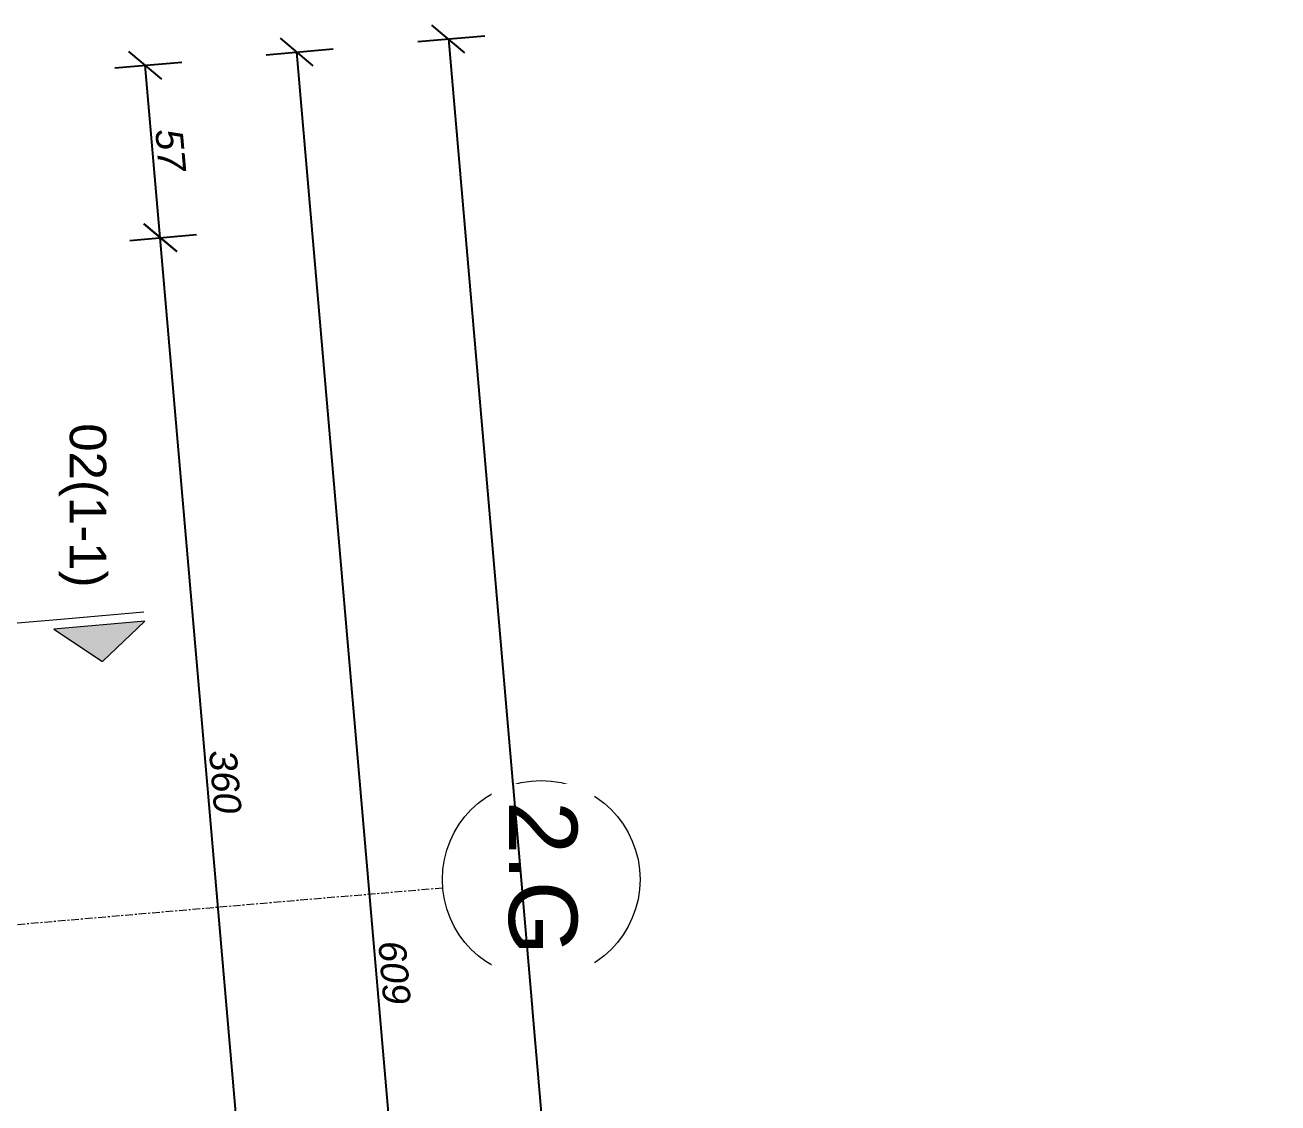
# Model space of a CAD drawing. Header units: millimetres. Extents: x -9331 to 290327, y -149899 to 15728.
# Drawn here: x 130316.3 to 130728.2, y -44685.7 to -44331.3 of the extents above; entities that cross this region are included whole.
import ezdxf

# ---------------------------------------------------------------- set-up
doc = ezdxf.new("R2010")
doc.units = ezdxf.units.MM
doc.header["$LTSCALE"] = 2
doc.linetypes.add('Grid Line', pattern=[2.2225, 1.27, -0.3175, 0.3175, -0.3175])
for name, color, linetype, lineweight in [('ENG-Grid', 11, 'Continuous', 9), ('ENG-Sec', 4, 'Continuous', 9), ('ENG_Dim', 2, 'Continuous', 9), ('ENG_Grid', 11, 'Continuous', 9)]:
    doc.layers.add(name, color=color, linetype=linetype, lineweight=lineweight)
doc.styles.add('Arial_7', font='arial.ttf', dxfattribs={"height": 12})
doc.styles.add('Arial_8', font='arial.ttf', dxfattribs={"height": 22.5})
doc.styles.add('Arial_I', font='ariali.ttf', dxfattribs={"height": 9})
doc.dimstyles.new('Achbert_-_2_5mm_Arial', dxfattribs={"dimscale": 30.48, "dimtxt": 12.753242, "dimasz": 0.328084, "dimexe": 0.393701, "dimexo": 0.0625, "dimgap": 0.04101, "dimtad": 1, "dimdec": 0, "dimzin": 0, "dimdsep": 46, "dimtxsty": 'Arial_I', "dimblk1": 'OBLIQUE', "dimblk2": 'OBLIQUE', "dimsah": 1, "dimcen": 0.09, "dimazin": 0, "dimtfac": 1, "dimtdec": 4, "dimtix": 1, "dimtmove": 0, "dimatfit": 3, "dimfxl": 0.393701, "dimfxlon": 1, "dimtvp": 1, "dimtolj": 1, "dimtzin": 0, "dimarcsym": 2})

# ---------------------------------------------------------------- blocks, each defined once
blk = doc.blocks.new('Section - Head_No_V-512779-02')
at = {"layer": 'ENG-Sec'}
blk.add_hatch(color=256, dxfattribs=at).paths.add_polyline_path([(-0.6, 0.06), (-0.3, 0.3), (0, 0.06)])
for p, q in [((-0.3, 0.3), (-0.6, 0.06)), ((0, 0.06), (-0.3, 0.3)), ((-0.6, 0.06), (0, 0.06)), ((-0.6, 0), (0, 0))]:
    blk.add_line(p, q, dxfattribs=at)
blk = doc.blocks.new('Grid - M_Grid Head - Circle-3648033-02')
at = {"layer": 'ENG-Grid'}
blk.add_circle((0, 0), 0.65, dxfattribs=at)
blk = doc.blocks.new('_Oblique')
at = {"color": 0, "linetype": 'ByBlock', "lineweight": -2}
blk.add_line((-0.5, -0.5), (0.5, 0.5), dxfattribs=at)
blk = doc.blocks.new('*D6769')
at = {"layer": 'DEFPOINTS', "color": 0, "transparency": 16777216}
for p in [(130348.83, -44402.26), (130360.79, -44401.22), (130379.86, -44760.92)]:
    blk.add_point(p, dxfattribs=at)
at = {"layer": 'ENG_Dim', "color": 0, "lineweight": -2, "transparency": 16777216}
for p, q in [((130350.73, -44402.09), (130372.74, -44400.19)), ((130391.82, -44759.88), (130360.79, -44401.22)), ((130381.76, -44760.75), (130403.77, -44758.85))]:
    blk.add_line(p, q, dxfattribs=at)
at = {"layer": 'ENG_Dim', "color": 0, "lineweight": -2, "transparency": 16777216, "xscale": 9.999999999999998, "yscale": 9.999999999999998, "zscale": 9.999999999999998}
for p, rotation in [((130360.79, -44401.22), 94.94492632620626), ((130391.82, -44759.88), 274.9449263262063)]:
    blk.add_blockref('_Oblique', p, dxfattribs=dict(at, rotation=rotation))
at = {"layer": 'ENG_Dim', "color": 0, "transparency": 16777216, "insert": (130382.13, -44580.05), "char_height": 9, "width": 34.6103, "attachment_point": 5, "rotation": 274.9449, "style": 'Arial_I'}
blk.add_mtext('\\A1;360', dxfattribs=at)
blk = doc.blocks.new('*D6770')
at = {"layer": 'DEFPOINTS', "color": 0, "transparency": 16777216}
for p in [(130343.92, -44345.49), (130355.87, -44344.46), (130348.83, -44402.26)]:
    blk.add_point(p, dxfattribs=at)
at = {"layer": 'ENG_Dim', "color": 0, "lineweight": -2, "transparency": 16777216}
for p, q in [((130345.82, -44345.33), (130367.83, -44343.42)), ((130360.79, -44401.22), (130355.87, -44344.46)), ((130350.73, -44402.09), (130372.74, -44400.19))]:
    blk.add_line(p, q, dxfattribs=at)
at = {"layer": 'ENG_Dim', "color": 0, "lineweight": -2, "transparency": 16777216, "xscale": 9.999999999999998, "yscale": 9.999999999999998, "zscale": 9.999999999999998}
for p, rotation in [((130355.87, -44344.46), 94.94492632620626), ((130360.79, -44401.22), 274.9449263262063)]:
    blk.add_blockref('_Oblique', p, dxfattribs=dict(at, rotation=rotation))
at = {"layer": 'ENG_Dim', "color": 0, "transparency": 16777216, "insert": (130364.14, -44372.34), "char_height": 9, "width": 23.0736, "attachment_point": 5, "rotation": 274.9449, "style": 'Arial_I'}
blk.add_mtext('\\A1;57', dxfattribs=at)
blk = doc.blocks.new('*D6790')
at = {"layer": 'DEFPOINTS', "color": 0, "transparency": 16777216}
for p in [(130393.73, -44341.18), (130405.69, -44340.15), (130446.19, -44947.5)]:
    blk.add_point(p, dxfattribs=at)
at = {"layer": 'ENG_Dim', "color": 0, "lineweight": -2, "transparency": 16777216}
for p, q in [((130395.63, -44341.02), (130417.64, -44339.11)), ((130458.15, -44946.46), (130405.69, -44340.15)), ((130448.09, -44947.33), (130470.1, -44945.43))]:
    blk.add_line(p, q, dxfattribs=at)
at = {"layer": 'ENG_Dim', "color": 0, "lineweight": -2, "transparency": 16777216, "xscale": 9.999999999999998, "yscale": 9.999999999999998, "zscale": 9.999999999999998}
for p, rotation in [((130405.69, -44340.15), 94.94492632620626), ((130458.15, -44946.46), 274.9449263262063)]:
    blk.add_blockref('_Oblique', p, dxfattribs=dict(at, rotation=rotation))
at = {"layer": 'ENG_Dim', "color": 0, "transparency": 16777216, "insert": (130437.74, -44642.8), "char_height": 9, "width": 34.6103, "attachment_point": 5, "rotation": 274.9449, "style": 'Arial_I'}
blk.add_mtext('\\A1;609', dxfattribs=at)
blk = doc.blocks.new('*D6791')
at = {"layer": 'DEFPOINTS', "color": 0, "transparency": 16777216}
for p in [(130443.55, -44336.85), (130704.29, -47350.57), (130716.25, -47349.54)]:
    blk.add_point(p, dxfattribs=at)
at = {"layer": 'ENG_Dim', "color": 0, "lineweight": -2, "transparency": 16777216}
for p, q in [((130445.44, -44336.69), (130467.46, -44334.78)), ((130455.5, -44335.82), (130716.25, -47349.54)), ((130706.19, -47350.41), (130728.2, -47348.5))]:
    blk.add_line(p, q, dxfattribs=at)
at = {"layer": 'ENG_Dim', "color": 0, "lineweight": -2, "transparency": 16777216, "xscale": 9.999999999999998, "yscale": 9.999999999999998, "zscale": 9.999999999999998}
for p, rotation in [((130455.5, -44335.82), 94.94492637223388), ((130716.25, -47349.54), 274.9449263722339)]:
    blk.add_blockref('_Oblique', p, dxfattribs=dict(at, rotation=rotation))
at = {"layer": 'ENG_Dim', "color": 0, "transparency": 16777216, "insert": (130591.7, -45842.17), "char_height": 9, "width": 46.1471, "attachment_point": 5, "rotation": 274.9449, "style": 'Arial_I'}
blk.add_mtext('\\A1;3025', dxfattribs=at)

msp = doc.modelspace()

# ---------------------------------------------------------------- linework, layer by layer
at = {"layer": 'ENG-Sec'}
msp.add_line((130325.53, -44526.9), (130290.48, -44529.93), dxfattribs=at)
at = {"layer": 'ENG_Grid', "linetype": 'Grid Line'}
msp.add_line((130453.63, -44615.02), (128822.14, -44756.17), dxfattribs=at)

# ---------------------------------------------------------------- block references
at = {"layer": 'ENG-Grid', "xscale": 49.99999999999998, "yscale": 49.99999999999998, "zscale": 49.99999999999998, "rotation": 94.94492632623822}
msp.add_blockref('Grid - M_Grid Head - Circle-3648033-02', (130486.01, -44612.22), dxfattribs=at)
at = {"layer": 'ENG-Sec', "xscale": 50, "yscale": 50, "zscale": 50, "rotation": 184.9449263262382}
msp.add_blockref('Section - Head_No_V-512779-02', (130325.53, -44526.9), dxfattribs=at)

# ---------------------------------------------------------------- texts
at = {"layer": 'ENG-Sec', "insert": (130343.03, -44462.2), "char_height": 12, "width": 65.3375, "attachment_point": 1, "rotation": 270, "style": 'Arial_7'}
msp.add_mtext('02(1-1)', dxfattribs=at)

# ---------------------------------------------------------------- dimensions: what is measured, and where the dimension line sits
at = {"layer": 'ENG_Dim'}
for base, p1, p2, override, picture, middle in [((130355.87, -44344.46), (130348.83, -44402.26), (130343.92, -44345.49), {"dimpost": '<>', "dimfxl": 56.980074}, '*D6770', (130364.14, -44372.34)), ((130360.79, -44401.22), (130379.86, -44760.92), (130348.83, -44402.26), {"dimpost": '<>', "dimfxl": 360}, '*D6769', (130382.13, -44580.05))]:
    dim = msp.add_linear_dim(base=base, p1=p1, p2=p2, angle=274.9449, dimstyle='Achbert_-_2_5mm_Arial', override=override, dxfattribs=at)
    dim.commit()
    dim.dimension.update_dxf_attribs({"geometry": picture, "text_midpoint": middle})

# ---------------------------------------------------------------- next in the draw order: texts
at = {"layer": 'ENG-Grid', "insert": (130497.89, -44586.41), "char_height": 22.5, "width": 62.1308, "attachment_point": 1, "rotation": 270, "style": 'Arial_8', "bg_fill": 3, "box_fill_scale": 1.25, "bg_fill_color": 256, "bg_fill_true_color": 13158600, "bg_fill_transparency": 0}
msp.add_mtext('2.G', dxfattribs=at)

# ---------------------------------------------------------------- next in the draw order: dimensions: what is measured, and where the dimension line sits
at = {"layer": 'ENG_Dim'}
for base, p1, p2, override, picture, middle in [((130716.25, -47349.54), (130443.55, -44336.85), (130704.29, -47350.57), {"dimpost": '<>', "dimfxl": 3024.980075}, '*D6791', (130591.7, -45842.17)), ((130405.69, -44340.15), (130446.19, -44947.5), (130393.73, -44341.18), {"dimpost": '<>', "dimfxl": 608.581128}, '*D6790', (130437.74, -44642.8))]:
    dim = msp.add_linear_dim(base=base, p1=p1, p2=p2, angle=274.9449, dimstyle='Achbert_-_2_5mm_Arial', override=override, dxfattribs=at)
    dim.commit()
    dim.dimension.update_dxf_attribs({"geometry": picture, "text_midpoint": middle})

doc.saveas('drawing.dxf')
